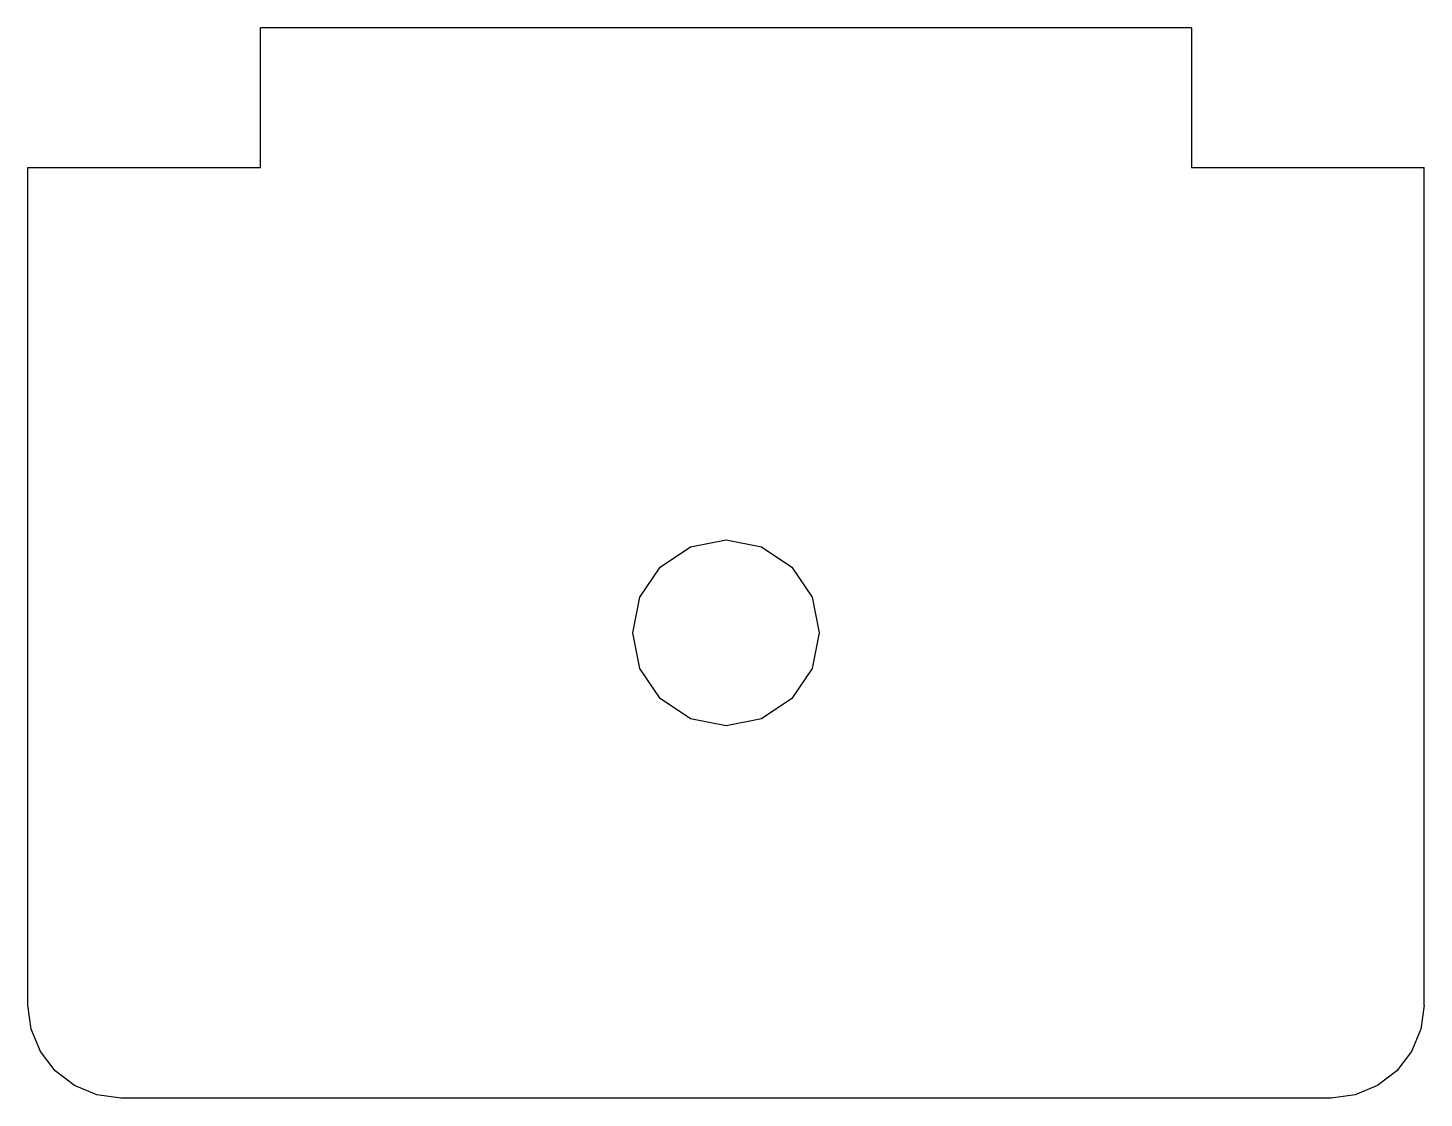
# Model space of a CAD drawing. Header units: metres. Extents: x -15 to 15, y -23 to 0.
import ezdxf

# ---------------------------------------------------------------- set-up
doc = ezdxf.new("R2010")
doc.units = ezdxf.units.M

msp = doc.modelspace()

# ---------------------------------------------------------------- linework, layer by layer
for p, q in [((-10, -3), (-10, 0)), ((10, 0), (-10, 0)), ((10, 0), (10, -3)), ((-15, -3), (-10, -3)), ((-15, -21), (-15, -3)), ((10, -3), (15, -3)), ((15, -21), (15, -3)), ((-0.765, -11.152), (0, -11)), ((0, -11), (0.765, -11.152)), ((-1.414, -11.586), (-0.765, -11.152)), ((0.765, -11.152), (1.414, -11.586)), ((-1.848, -12.235), (-1.414, -11.586)), ((1.414, -11.586), (1.848, -12.235)), ((-2, -13), (-1.848, -12.235)), ((1.848, -12.235), (2, -13)), ((-1.848, -13.765), (-2, -13)), ((2, -13), (1.848, -13.765)), ((-1.414, -14.414), (-1.848, -13.765)), ((1.848, -13.765), (1.414, -14.414)), ((-0.765, -14.848), (-1.414, -14.414)), ((1.414, -14.414), (0.765, -14.848)), ((0, -15), (-0.765, -14.848)), ((0.765, -14.848), (0, -15)), ((-14.932, -21.518), (-15, -21)), ((15, -21), (14.932, -21.518)), ((-14.732, -22), (-14.932, -21.518)), ((14.932, -21.518), (14.732, -22)), ((-14.414, -22.414), (-14.732, -22)), ((14.732, -22), (14.414, -22.414)), ((-14, -22.732), (-14.414, -22.414)), ((14.414, -22.414), (14, -22.732)), ((-13.518, -22.932), (-14, -22.732)), ((14, -22.732), (13.518, -22.932)), ((-13, -23), (-13.518, -22.932)), ((13, -23), (-13, -23)), ((13.518, -22.932), (13, -23))]:
    msp.add_line(p, q)

doc.saveas('drawing.dxf')
